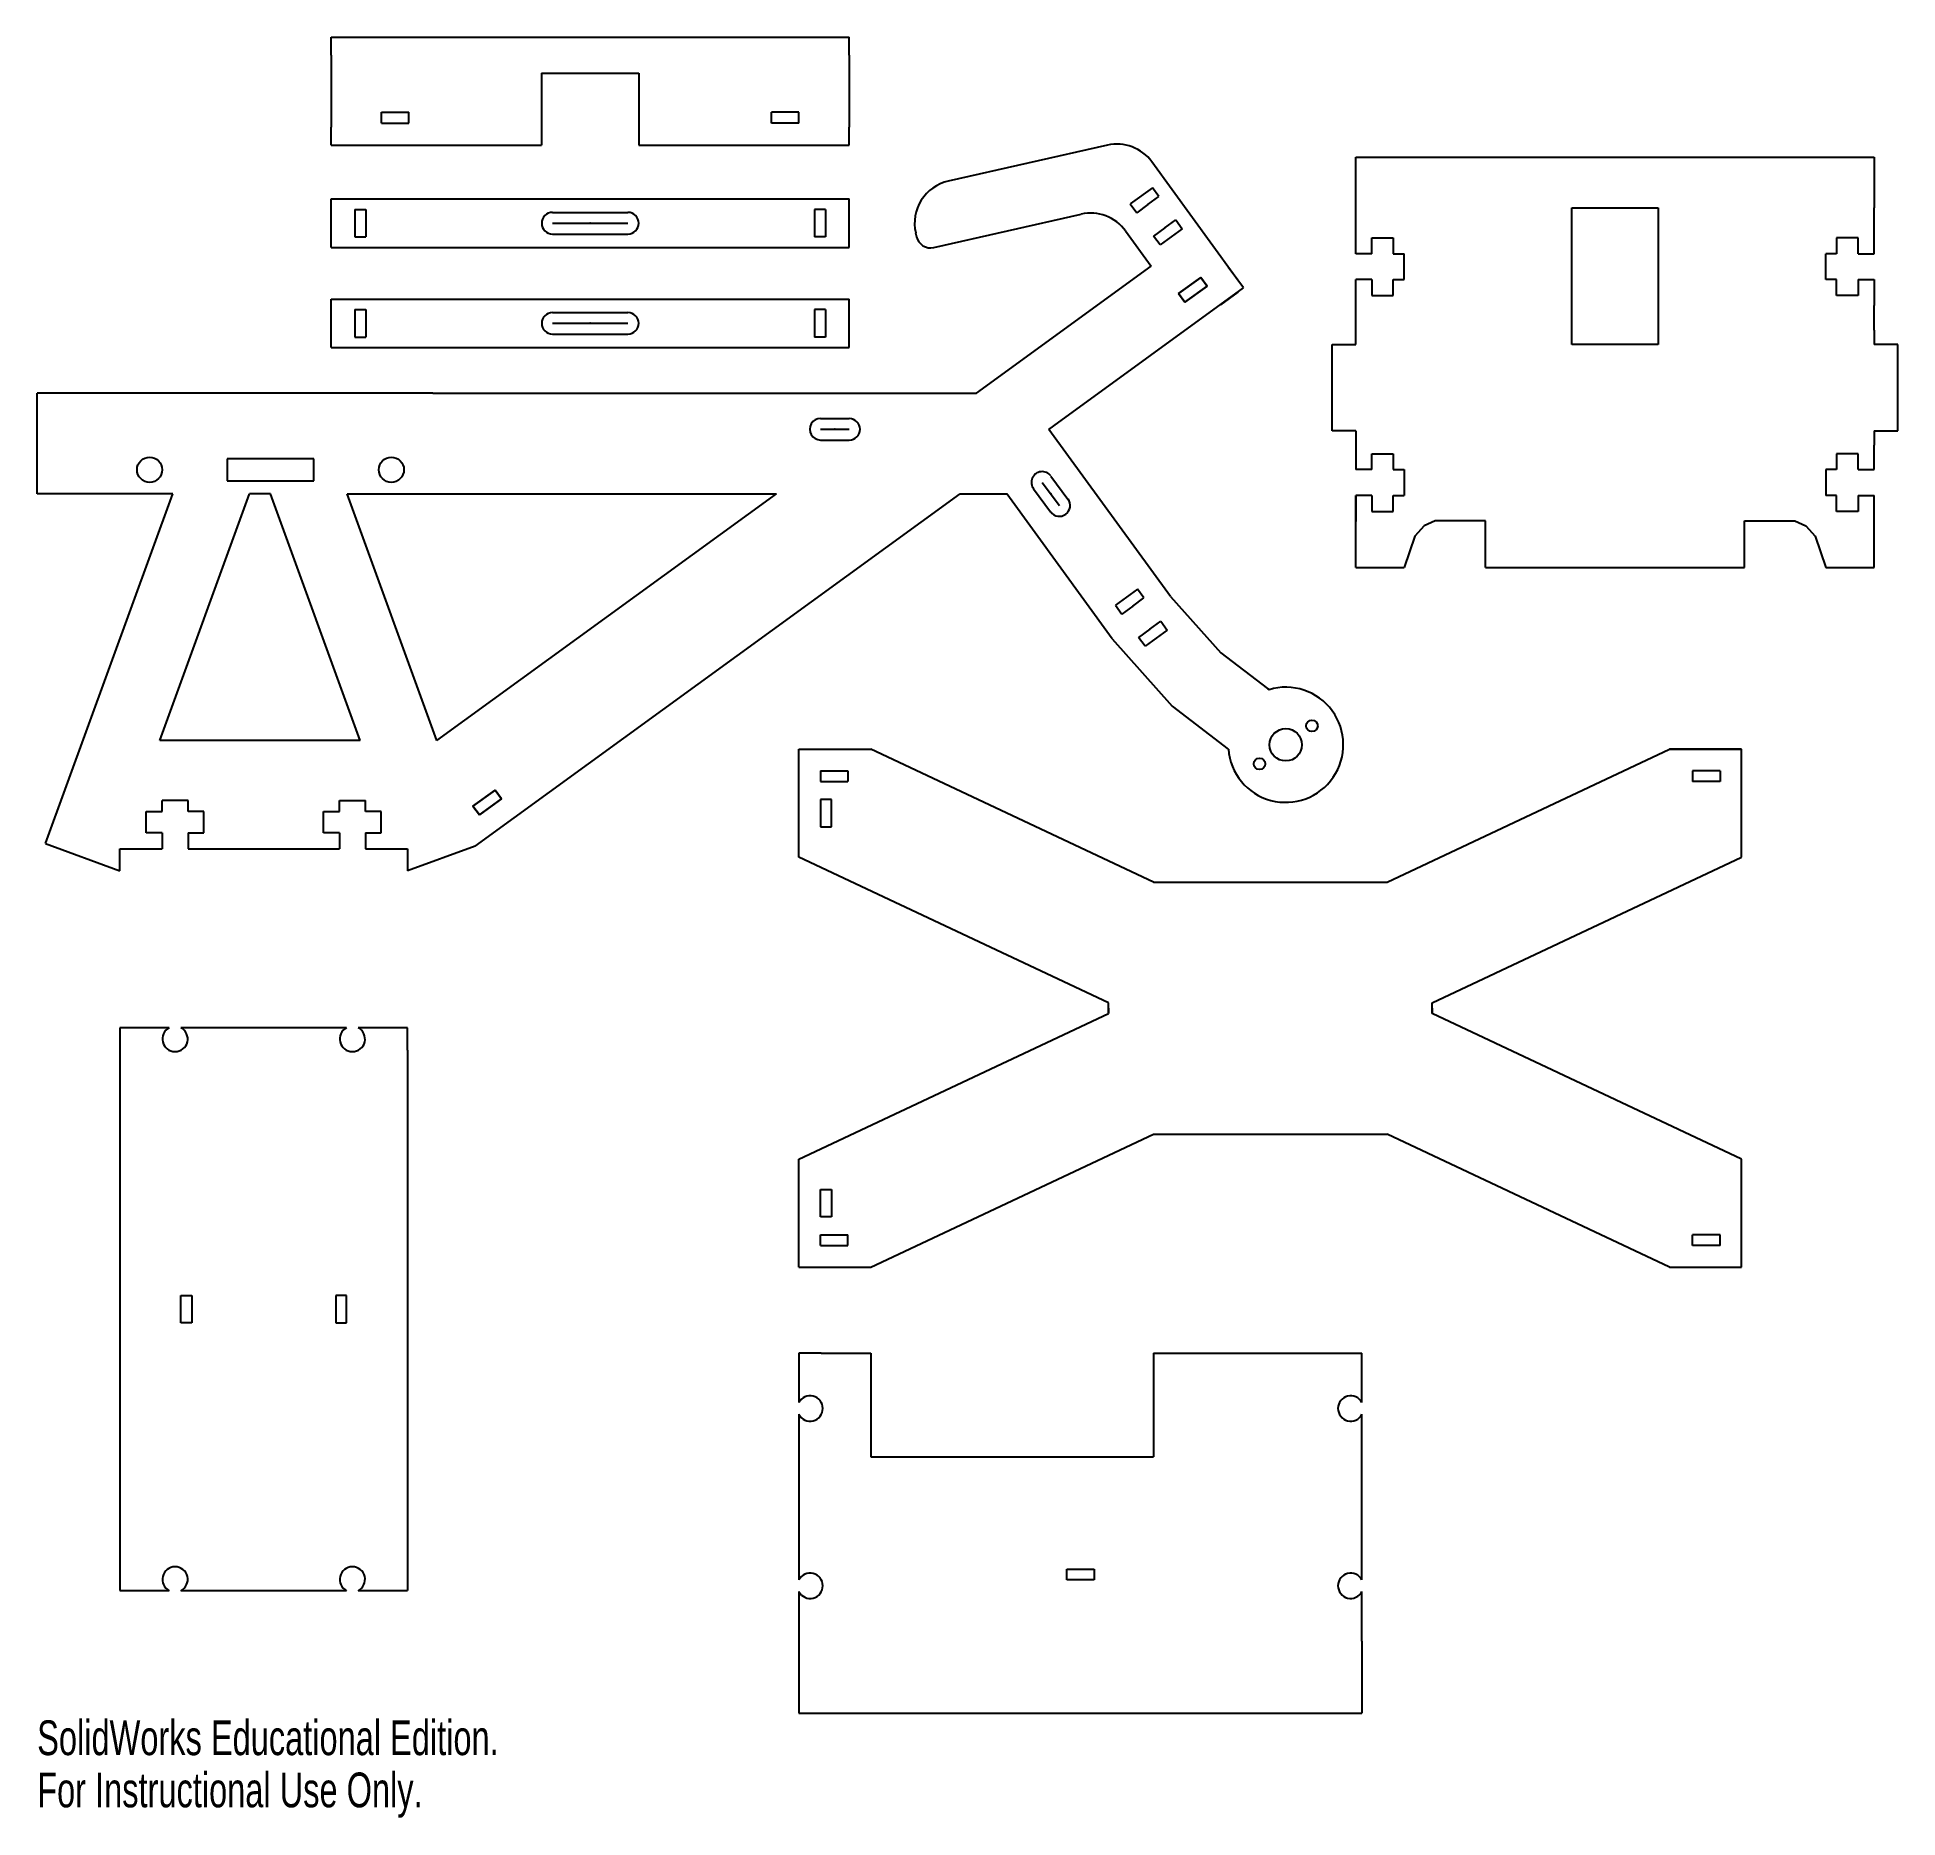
# Model space of a CAD drawing. Header units: millimetres. Extents: x -61 to 198, y -135 to 112.
import ezdxf

# ---------------------------------------------------------------- set-up
doc = ezdxf.new("R2010")
doc.units = ezdxf.units.MM
doc.header["$PDSIZE"] = -1
doc.linetypes.add('CENTERX2', pattern=[20.32, 12.7, -2.54, 2.54, -2.54])
doc.styles.add('SLDTEXTSTYLE0', font='TXT', dxfattribs={"width": 0.7})

msp = doc.modelspace()

# ---------------------------------------------------------------- linework, layer by layer
at = {"color": 7, "linetype": 'Continuous'}
for p, q in [((-20.03, 112.41), (51.97, 112.41)), ((-20.03, 109.91), (-20.03, 112.41)), ((51.97, 109.91), (51.97, 112.41)), ((-20.03, 109.91), (-20.03, 99.91)), ((51.97, 109.91), (51.97, 99.91)), ((9.22, 107.41), (22.72, 107.41)), ((9.22, 107.41), (9.22, 97.41)), ((22.72, 107.41), (22.72, 97.41)), ((-13.03, 100.46), (-13.03, 101.98)), ((-13.03, 101.98), (-9.22, 101.98)), ((-9.22, 100.46), (-9.22, 101.98)), ((41.16, 100.46), (41.16, 101.98)), ((44.97, 101.98), (41.16, 101.98)), ((44.97, 100.46), (44.97, 101.98)), ((-20.03, 97.41), (-20.03, 99.91)), ((-13.03, 100.46), (-9.22, 100.46)), ((44.97, 100.46), (41.16, 100.46)), ((51.97, 97.41), (51.97, 99.91)), ((-20.03, 97.41), (9.22, 97.41)), ((22.72, 97.41), (51.97, 97.41)), ((87.84, 97.41), (65.72, 92.41)), ((122.37, 88.72), (122.37, 95.72)), ((122.37, 95.72), (194.37, 95.72)), ((194.37, 95.72), (194.37, 88.72)), ((105.31, 79.53), (94.01, 95.08)), ((94.11, 91.48), (91.02, 89.24)), ((94.99, 90.26), (94.11, 91.48)), ((-20.03, 83.18), (-20.03, 89.93)), ((-20.03, 89.93), (51.97, 89.93)), ((-16.73, 88.46), (-15.2, 88.46)), ((-16.73, 88.46), (-16.73, 84.65)), ((-15.2, 88.46), (-15.2, 84.65)), ((10.73, 88.06), (21.21, 88.06)), ((47.15, 88.46), (47.15, 84.65)), ((48.67, 88.46), (47.15, 88.46)), ((48.67, 88.46), (48.67, 84.65)), ((51.97, 83.18), (51.97, 89.93)), ((91.02, 89.24), (91.91, 88.02)), ((93.45, 89.14), (91.91, 88.02)), ((93.45, 89.14), (94.99, 90.26)), ((122.37, 82.32), (122.37, 88.72)), ((152.37, 69.72), (152.37, 88.72)), ((152.37, 88.72), (164.37, 88.72)), ((164.37, 88.72), (164.37, 69.72)), ((194.37, 82.32), (194.37, 88.72)), ((63.71, 83.18), (84.18, 87.81)), ((90.36, 85.49), (93.92, 80.59)), ((95.8, 85.9), (94.26, 84.78)), ((98.23, 85.8), (95.15, 83.56)), ((95.8, 85.9), (97.35, 87.02)), ((97.35, 87.02), (98.23, 85.8)), ((-20.03, 83.18), (51.97, 83.18)), ((-16.73, 84.65), (-15.2, 84.65)), ((10.73, 85.06), (21.21, 85.06)), ((48.67, 84.65), (47.15, 84.65)), ((61.19, 85.23), (61.32, 84.69)), ((95.15, 83.56), (94.26, 84.78)), ((124.57, 84.52), (127.57, 84.52)), ((124.57, 82.32), (124.57, 84.52)), ((127.57, 84.52), (127.57, 82.32)), ((192.17, 84.52), (189.17, 84.52)), ((189.17, 84.52), (189.17, 82.32)), ((192.17, 82.32), (192.17, 84.52)), ((69.65, 62.96), (93.92, 80.59)), ((124.56, 82.32), (122.37, 82.32)), ((124.56, 82.32), (124.57, 82.32)), ((127.57, 82.32), (129.07, 82.32)), ((129.07, 78.72), (129.07, 82.32)), ((189.17, 82.32), (187.67, 82.32)), ((187.67, 78.72), (187.67, 82.32)), ((192.18, 82.32), (192.17, 82.32)), ((192.18, 82.32), (194.37, 82.32)), ((100.8, 79.03), (97.72, 76.79)), ((98.61, 75.57), (101.69, 77.81)), ((101.69, 77.81), (100.8, 79.03)), ((106.75, 77.56), (105.31, 79.53)), ((122.37, 69.72), (122.37, 78.72)), ((124.56, 78.72), (122.37, 78.72)), ((124.56, 78.72), (124.57, 78.72)), ((124.57, 78.72), (124.57, 76.52)), ((127.57, 78.72), (129.07, 78.72)), ((127.57, 76.52), (127.57, 78.72)), ((189.17, 78.72), (187.67, 78.72)), ((189.17, 76.52), (189.17, 78.72)), ((192.17, 78.72), (192.17, 76.52)), ((192.18, 78.72), (192.17, 78.72)), ((192.18, 78.72), (194.37, 78.72)), ((194.37, 78.72), (194.37, 75.12)), ((-20.03, 69.28), (-20.03, 76.02)), ((-20.03, 76.02), (51.97, 76.02)), ((51.97, 69.28), (51.97, 76.02)), ((80.4, 58.42), (106.75, 77.56)), ((97.72, 76.79), (98.61, 75.57)), ((124.57, 76.52), (127.57, 76.52)), ((192.17, 76.52), (189.17, 76.52)), ((194.37, 71.72), (194.37, 75.12)), ((-16.73, 74.55), (-15.2, 74.55)), ((-16.73, 74.55), (-16.73, 70.74)), ((-15.2, 74.55), (-15.2, 70.74)), ((10.73, 74.15), (21.21, 74.15)), ((47.15, 74.55), (47.15, 70.74)), ((48.67, 74.55), (47.15, 74.55)), ((48.67, 74.55), (48.67, 70.74)), ((-16.73, 70.74), (-15.2, 70.74)), ((10.73, 71.15), (21.21, 71.15)), ((48.67, 70.74), (47.15, 70.74)), ((194.37, 71.72), (194.37, 69.72)), ((-20.03, 69.28), (51.97, 69.28)), ((119.07, 57.72), (119.07, 69.72)), ((119.07, 69.72), (122.37, 69.72)), ((164.37, 69.72), (152.37, 69.72)), ((197.67, 69.72), (194.37, 69.72)), ((197.67, 57.72), (197.67, 69.72)), ((-5.88, 62.96), (-60.88, 62.96)), ((-60.88, 52.96), (-60.88, 62.96)), ((-5.88, 62.96), (69.65, 62.96)), ((47.97, 59.43), (51.97, 59.42)), ((79.71, 57.91), (80.4, 58.42)), ((96.59, 34.68), (79.71, 57.91)), ((122.37, 57.72), (119.07, 57.72)), ((122.37, 57.72), (122.37, 52.32)), ((194.37, 57.72), (197.67, 57.72)), ((194.37, 57.72), (194.37, 55.72)), ((47.97, 56.43), (51.97, 56.42)), ((124.57, 54.52), (127.57, 54.52)), ((124.57, 52.32), (124.57, 54.52)), ((127.57, 54.52), (127.57, 52.32)), ((192.17, 54.52), (189.17, 54.52)), ((189.17, 54.52), (189.17, 52.32)), ((192.17, 52.32), (192.17, 54.52)), ((194.37, 52.32), (194.37, 55.72)), ((-60.88, 48.96), (-60.88, 52.96)), ((-28.46, 53.82), (-34.46, 53.82)), ((-34.46, 53.82), (-34.46, 50.78)), ((-22.46, 53.82), (-28.46, 53.82)), ((-22.46, 50.78), (-22.46, 53.82)), ((124.57, 52.32), (122.37, 52.32)), ((127.57, 52.32), (129.07, 52.32)), ((129.07, 52.32), (129.07, 48.72)), ((189.17, 52.32), (187.67, 52.32)), ((187.67, 52.32), (187.67, 48.72)), ((192.17, 52.32), (194.37, 52.32)), ((-34.46, 50.78), (-22.46, 50.78)), ((77.57, 49.64), (79.95, 46.43)), ((79.98, 51.43), (82.36, 48.22)), ((-42.02, 48.96), (-60.88, 48.96)), ((-59.71, 0.34), (-42.02, 48.96)), ((-43.85, 14.68), (-31.38, 48.96)), ((-28.46, 48.96), (-31.38, 48.96)), ((-15.98, 14.68), (-28.46, 48.96)), ((-17.82, 48.96), (41.84, 48.96)), ((-5.34, 14.68), (-17.82, 48.96)), ((-5.34, 14.68), (41.84, 48.96)), ((0, 0), (67.39, 48.96)), ((67.39, 48.96), (73.86, 48.96)), ((88.5, 28.81), (73.86, 48.96)), ((124.57, 48.72), (122.37, 48.72)), ((122.37, 48.72), (122.37, 45.12)), ((124.57, 48.72), (124.57, 46.52)), ((127.57, 46.52), (127.57, 48.72)), ((127.57, 48.72), (129.07, 48.72)), ((189.17, 48.72), (187.67, 48.72)), ((189.17, 46.52), (189.17, 48.72)), ((192.17, 48.72), (192.17, 46.52)), ((192.17, 48.72), (194.37, 48.72)), ((194.37, 38.72), (194.37, 48.72)), ((122.37, 38.72), (122.37, 45.12)), ((124.57, 46.52), (127.57, 46.52)), ((140.37, 45.22), (133.37, 45.22)), ((140.37, 38.72), (140.37, 45.22)), ((176.37, 38.72), (176.37, 45.22)), ((176.37, 45.22), (183.37, 45.22)), ((192.17, 46.52), (189.17, 46.52)), ((122.37, 38.72), (129.07, 38.72)), ((140.37, 38.72), (176.37, 38.72)), ((187.67, 38.72), (194.37, 38.72)), ((92.02, 35.7), (88.94, 33.46)), ((91.37, 33.36), (92.91, 34.48)), ((92.91, 34.48), (92.02, 35.7)), ((88.94, 33.46), (89.83, 32.24)), ((91.37, 33.36), (89.83, 32.24)), ((93.72, 30.13), (95.26, 31.25)), ((95.26, 31.25), (96.15, 30.02)), ((93.72, 30.13), (92.18, 29.01)), ((93.07, 27.78), (92.18, 29.01)), ((96.15, 30.02), (93.07, 27.78)), ((110.07, 21.88), (110.3, 21.74)), ((-15.98, 14.68), (-43.85, 14.68)), ((44.97, 13.48), (54.97, 13.48)), ((44.97, -1.52), (44.97, 13.48)), ((94.24, -5.02), (54.97, 13.48)), ((126.7, -5.02), (165.97, 13.48)), ((165.97, 13.48), (175.97, 13.48)), ((175.97, -1.52), (175.97, 13.48)), ((47.97, 10.48), (47.97, 8.97)), ((47.97, 10.48), (51.78, 10.48)), ((51.78, 10.48), (51.78, 8.97)), ((172.97, 10.48), (169.16, 10.48)), ((169.16, 10.48), (169.16, 8.97)), ((172.97, 10.48), (172.97, 8.97)), ((-0.33, 5.55), (2.76, 7.79)), ((2.76, 7.79), (3.64, 6.57)), ((47.97, 8.97), (51.78, 8.97)), ((172.97, 8.97), (169.16, 8.97)), ((-39.92, 6.33), (-43.52, 6.33)), ((-43.52, 4.83), (-43.52, 6.33)), ((-39.92, 4.83), (-39.92, 6.33)), ((-18.88, 6.33), (-15.28, 6.33)), ((-18.88, 4.83), (-18.88, 6.33)), ((-15.28, 4.83), (-15.28, 6.33)), ((0.56, 4.33), (-0.33, 5.55)), ((3.64, 6.57), (0.56, 4.33)), ((49.48, 6.48), (47.97, 6.48)), ((47.97, 6.48), (47.97, 2.67)), ((49.48, 2.67), (49.48, 6.48)), ((-45.72, 4.83), (-43.52, 4.83)), ((-45.72, 1.83), (-45.72, 4.83)), ((-37.72, 4.83), (-39.92, 4.83)), ((-37.72, 1.83), (-37.72, 4.83)), ((-21.08, 4.83), (-18.88, 4.83)), ((-21.08, 1.83), (-21.08, 4.83)), ((-13.08, 4.83), (-15.28, 4.83)), ((-13.08, 1.83), (-13.08, 4.83)), ((47.97, 2.67), (49.48, 2.67)), ((-59.71, 0.34), (-49.4, -3.42)), ((-43.52, 1.83), (-45.72, 1.83)), ((-43.52, 1.83), (-43.52, -0.37)), ((-39.92, 1.83), (-39.92, -0.37)), ((-39.92, 1.83), (-37.72, 1.83)), ((-18.88, 1.83), (-21.08, 1.83)), ((-18.88, 1.83), (-18.88, -0.37)), ((-15.28, 1.83), (-15.28, -0.37)), ((-15.28, 1.83), (-13.08, 1.83)), ((0, 0), (-9.4, -3.42)), ((-49.4, -3.42), (-49.4, -0.37)), ((-49.4, -0.37), (-43.52, -0.37)), ((-39.92, -0.37), (-18.88, -0.37)), ((-15.28, -0.37), (-9.4, -0.37)), ((-9.4, -0.37), (-9.4, -3.42)), ((87.97, -21.77), (44.97, -1.52)), ((132.97, -21.77), (175.97, -1.52)), ((94.24, -5.02), (126.7, -5.02)), ((44.97, -43.52), (87.97, -23.26)), ((87.97, -23.26), (87.97, -21.77)), ((132.97, -23.26), (132.97, -21.77)), ((175.97, -43.52), (132.97, -23.26)), ((-49.4, -25.24), (-49.4, -100.35)), ((-42.53, -25.24), (-49.4, -25.24)), ((-17.89, -25.24), (-40.9, -25.24)), ((-16.21, -25.24), (-16.26, -25.24)), ((-9.4, -25.24), (-16.21, -25.24)), ((-9.4, -28.35), (-9.4, -25.24)), ((-9.4, -28.35), (-9.4, -100.35)), ((54.97, -58.52), (94.24, -40.02)), ((94.24, -40.02), (126.7, -40.02)), ((165.97, -58.52), (126.7, -40.02)), ((44.97, -58.52), (44.97, -43.52)), ((175.97, -58.52), (175.97, -43.52)), ((47.97, -51.52), (47.97, -47.71)), ((47.97, -47.71), (49.48, -47.71)), ((49.48, -47.71), (49.48, -51.52)), ((49.48, -51.52), (47.97, -51.52)), ((47.97, -55.52), (47.97, -54.01)), ((47.97, -54.01), (51.78, -54.01)), ((51.78, -55.52), (51.78, -54.01)), ((169.16, -55.52), (169.16, -54.01)), ((172.97, -54.01), (169.16, -54.01)), ((172.97, -55.52), (172.97, -54.01)), ((47.97, -55.52), (51.78, -55.52)), ((172.97, -55.52), (169.16, -55.52)), ((44.97, -58.52), (54.97, -58.52)), ((165.97, -58.52), (175.97, -58.52)), ((-40.91, -62.45), (-39.4, -62.45)), ((-40.91, -66.26), (-40.91, -62.45)), ((-39.4, -62.45), (-39.4, -64.35)), ((-39.4, -64.35), (-39.4, -66.26)), ((-17.89, -62.45), (-19.4, -62.45)), ((-19.4, -62.45), (-19.4, -64.35)), ((-19.4, -64.35), (-19.4, -66.26)), ((-17.89, -66.26), (-17.89, -62.45)), ((-39.4, -66.26), (-40.91, -66.26)), ((-19.4, -66.26), (-17.89, -66.26)), ((48.08, -70.47), (44.97, -70.47)), ((44.97, -70.47), (44.97, -77.28)), ((48.08, -70.47), (54.97, -70.47)), ((54.97, -70.47), (54.97, -84.86)), ((94.24, -70.47), (94.24, -84.86)), ((94.24, -70.47), (123.19, -70.47)), ((123.19, -77.34), (123.19, -70.47)), ((44.97, -77.28), (44.97, -77.34)), ((44.97, -78.96), (44.97, -101.98)), ((123.19, -101.98), (123.19, -78.96)), ((54.97, -84.86), (94.24, -84.86)), ((-49.4, -100.35), (-49.4, -103.46)), ((-9.4, -100.35), (-9.4, -103.46)), ((82.18, -100.47), (84.08, -100.47)), ((82.18, -101.98), (82.18, -100.47)), ((84.08, -100.47), (85.99, -100.47)), ((85.99, -100.47), (85.99, -101.98)), ((85.99, -101.98), (82.18, -101.98)), ((-49.4, -103.46), (-42.53, -103.46)), ((-40.91, -103.46), (-17.89, -103.46)), ((-16.27, -103.46), (-9.4, -103.46)), ((44.97, -103.6), (44.97, -110.47)), ((123.19, -110.47), (123.19, -103.6)), ((44.97, -110.47), (44.97, -120.47)), ((123.19, -110.47), (123.19, -120.47)), ((44.97, -120.47), (123.19, -120.47))]:
    msp.add_line(p, q, dxfattribs=at)
at = {"color": 7, "linetype": 'CENTERX2'}
for p, q in [((-20.03, 97.41), (-18.03, 97.41)), ((158.37, 88.72), (164.37, 88.72)), ((10.73, 86.56), (21.21, 86.56)), ((106.75, 77.56), (104.64, 80.46)), ((97.72, 76.79), (100.8, 79.03)), ((101.69, 77.81), (98.61, 75.57)), ((100.8, 79.03), (101.69, 77.81)), ((98.61, 75.57), (97.72, 76.79)), ((105.98, 77), (103.55, 75.24)), ((10.73, 72.65), (21.21, 72.65)), ((47.97, 57.93), (51.97, 57.92)), ((78.77, 50.54), (81.16, 47.33)), ((122.37, 38.72), (122.37, 48.72)), ((122.37, 38.72), (129.07, 38.72)), ((175.97, 13.48), (165.97, 13.48)), ((2.76, 7.79), (-0.33, 5.55)), ((3.64, 6.57), (2.76, 7.79)), ((-0.33, 5.55), (0.56, 4.33)), ((0.56, 4.33), (3.64, 6.57)), ((87.97, -22.52), (87.97, -23.26)), ((132.97, -22.52), (132.97, -23.26)), ((44.97, -58.52), (44.97, -55.52))]:
    msp.add_line(p, q, dxfattribs=at)
at = {"color": 7, "linetype": 'Continuous', "flags": 128}
for points in [[(133.37, 45.22), (131.84, 44.5), (130.56, 43.08), (129.07, 38.72)], [(183.37, 45.22), (184.9, 44.5), (186.18, 43.08), (187.67, 38.72)], [(96.59, 34.68), (103.58, 26.86), (110.07, 21.88)], [(88.5, 28.81), (96.86, 19.46), (104.64, 13.48)]]:
    msp.add_lwpolyline(points, dxfattribs=at)
at = {"color": 7, "linetype": 'Continuous'}
for centre, radius in [((-45.26, 52.3), 1.75), ((-11.66, 52.3), 1.75), ((112.62, 14.08), 2.25), ((116.26, 16.72), 0.8), ((108.98, 11.43), 0.8)]:
    msp.add_circle(centre, radius, dxfattribs=at)
for centre, radius, start, end in [((89.16, 91.56), 6, 36, 102.7457), ((67.05, 86.55), 6, 102.7457, 192.7457), ((10.73, 86.56), 1.5, 90, 270), ((21.21, 86.56), 1.5, 270, 90), ((85.51, 81.96), 6, 36, 102.7457), ((63.27, 85.13), 2, 192.7457, 282.7457), ((10.73, 72.65), 1.5, 90, 270), ((21.21, 72.65), 1.5, 270, 90), ((47.97, 57.93), 1.5, 89.9811, 269.9811), ((51.97, 57.92), 1.5, 269.9811, 89.9811), ((78.77, 50.54), 1.5, 36.6047, 216.6047), ((81.16, 47.33), 1.5, 216.6047, 36.6047), ((112.62, 14.08), 8, 184.277, 106.8736), ((-41.72, -26.8), 1.76, 117.5674, 62.4326), ((-17.08, -26.8), 1.76, 117.5674, 62.4326), ((46.53, -78.15), 1.76, 207.5674, 152.4326), ((121.64, -78.15), 1.76, 27.5663, 332.4315), ((-41.72, -101.91), 1.76, 297.5663, 242.4315), ((-17.08, -101.91), 1.76, 297.5663, 242.4315), ((46.53, -102.79), 1.76, 207.5674, 152.4326), ((121.64, -102.79), 1.76, 27.5663, 332.4315)]:
    msp.add_arc(centre, radius, start, end, dxfattribs=at)
for p in [(15.97, 86.56), (15.97, 72.65), (49.97, 57.92), (79.96, 48.93)]:
    msp.add_point(p, dxfattribs=at)

# ---------------------------------------------------------------- texts
at = {"color": 7, "linetype": 'Continuous', "char_height": 4.8336, "attachment_point": 1, "style": 'SLDTEXTSTYLE0'}
for s, insert in [('SolidWorks Educational Edition.', (-60.88, -121.49)), ('For Instructional Use Only.', (-60.88, -128.74))]:
    msp.add_mtext(s, dxfattribs=dict(at, insert=insert))

doc.saveas('drawing.dxf')
